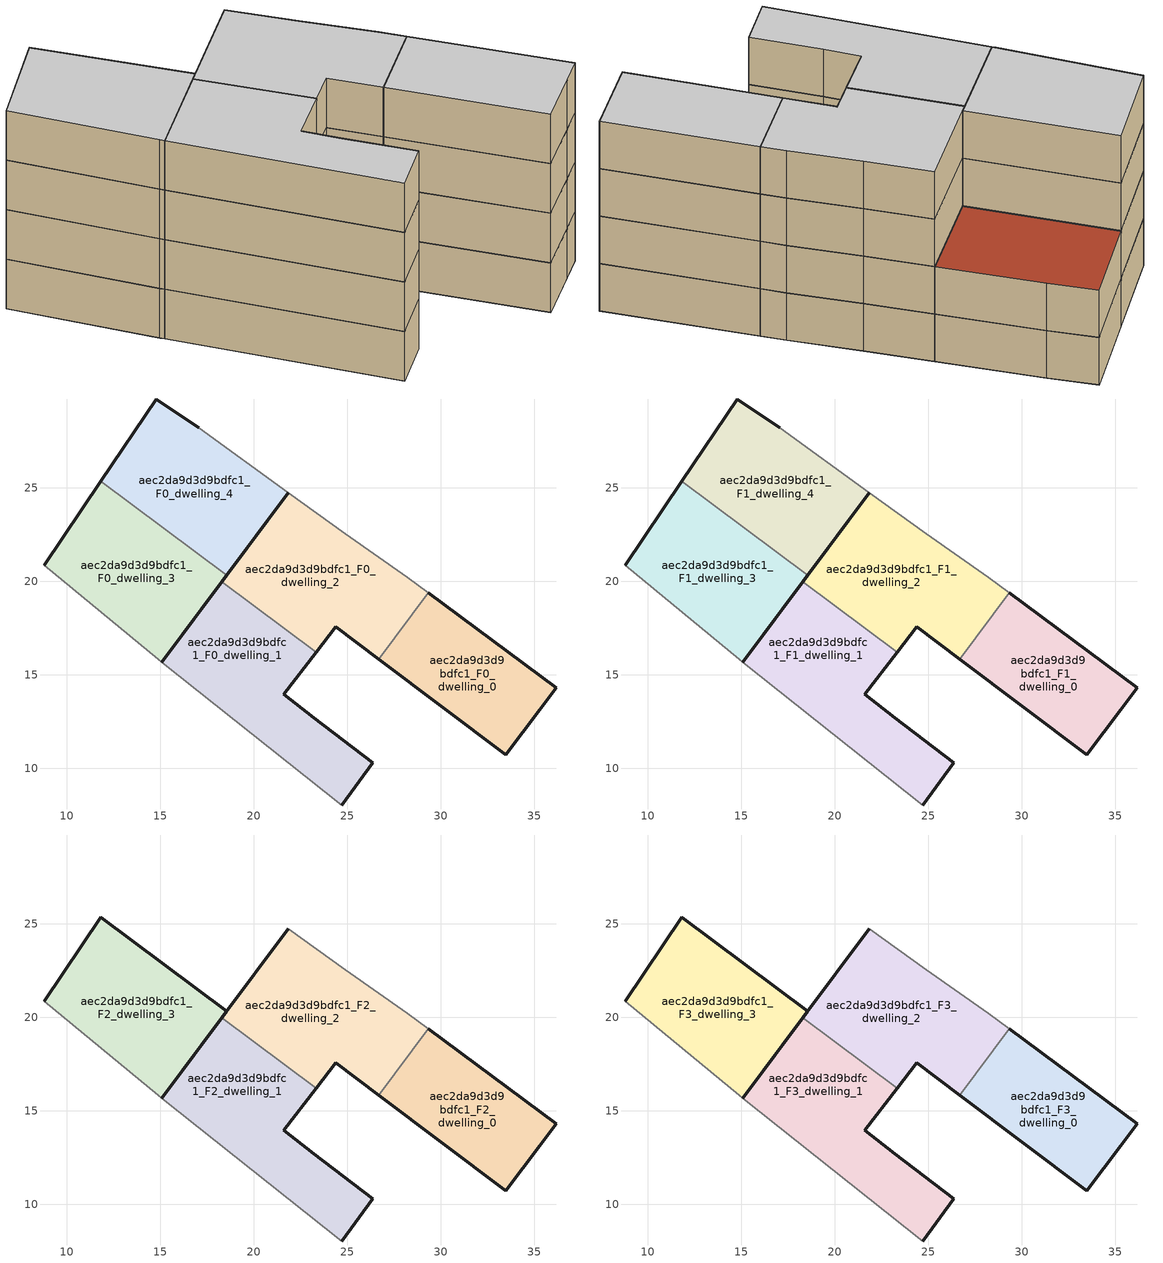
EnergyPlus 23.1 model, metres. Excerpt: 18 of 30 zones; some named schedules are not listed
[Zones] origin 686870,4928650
aec2da9d3d9bdfc1_F0_dwelling_0
 floor ground (EU_floor_Construction): 35.3,13.12 36.18,14.3 29.34,19.39 26.69,15.84 33.49,10.72 z0
 wall outside (EU_wall_Construction): 29.34,19.39 36.18,14.3 35.3,13.12 33.49,10.72 26.69,15.84 z0:3
 wall to aec2da9d3d9bdfc1_F0_dwelling_2 (EU_wall_Construction): 26.69,15.84 29.34,19.39 z0:3
aec2da9d3d9bdfc1_F0_dwelling_1
 floor ground (EU_floor_Construction): 24.72,8.03 26.36,10.3 23.2,12.69 21.62,13.97 23.33,16.22 18.29,19.97 15.09,15.67 z0
 wall outside (EU_wall_Construction): 15.09,15.67 18.29,19.97 / 23.33,16.22 21.62,13.97 23.2,12.69 26.36,10.3 24.72,8.03 z0:3
 wall adiabatic (EU_wall_Construction): 24.72,8.03 15.09,15.67 z0:3
 wall to aec2da9d3d9bdfc1_F0_dwelling_2 (EU_wall_Construction): 18.29,19.97 23.33,16.22 z0:3
aec2da9d3d9bdfc1_F0_dwelling_2
 floor ground (EU_floor_Construction): 26.69,15.84 29.34,19.39 28.22,20.23 24.91,22.54 21.85,24.75 18.29,19.97 23.33,16.22 24.38,17.58 z0
 wall outside (EU_wall_Construction): 26.69,15.84 24.38,17.58 23.33,16.22 / 18.29,19.97 21.85,24.75 z0:3
 wall adiabatic (EU_wall_Construction): 21.85,24.75 24.91,22.54 28.22,20.23 29.34,19.39 z0:3
aec2da9d3d9bdfc1_F0_dwelling_3
 floor ground (EU_floor_Construction): 15.09,15.67 18.56,20.33 11.81,25.36 8.8,20.87 14.9,15.82 z0
 wall outside (EU_wall_Construction): 8.8,20.87 11.81,25.36 / 18.56,20.33 15.09,15.67 z0:3
 wall adiabatic (EU_wall_Construction): 15.09,15.67 14.9,15.82 8.8,20.87 z0:3
 wall to aec2da9d3d9bdfc1_F0_dwelling_4 (EU_wall_Construction): 11.81,25.36 18.56,20.33 z0:3
aec2da9d3d9bdfc1_F0_dwelling_4
 floor ground (EU_floor_Construction): 18.56,20.33 21.85,24.75 17.06,28.22 14.77,29.76 11.81,25.36 z0
 wall outside (EU_wall_Construction): 11.81,25.36 14.77,29.76 17.06,28.22 / 21.85,24.75 18.56,20.33 z0:3
 wall adiabatic (EU_wall_Construction): 17.06,28.22 21.85,24.75 z0:3
aec2da9d3d9bdfc1_F1_dwelling_0
 floor to aec2da9d3d9bdfc1_F0_dwelling_0 (EU_floor_Construction): 35.3,13.12 36.18,14.3 29.34,19.39 26.69,15.84 33.49,10.72 z3
 wall outside (EU_wall_Construction): 29.34,19.39 36.18,14.3 35.3,13.12 33.49,10.72 26.69,15.84 z3:6
 wall to aec2da9d3d9bdfc1_F1_dwelling_2 (EU_wall_Construction): 26.69,15.84 29.34,19.39 z3:6
aec2da9d3d9bdfc1_F1_dwelling_1
 floor to aec2da9d3d9bdfc1_F0_dwelling_1 (EU_floor_Construction): 24.72,8.03 26.36,10.3 23.2,12.69 21.62,13.97 23.33,16.22 18.29,19.97 15.09,15.67 z3
 wall outside (EU_wall_Construction): 15.09,15.67 18.29,19.97 / 23.33,16.22 21.62,13.97 23.2,12.69 26.36,10.3 24.72,8.03 z3:6
 wall adiabatic (EU_wall_Construction): 24.72,8.03 15.09,15.67 z3:6
 wall to aec2da9d3d9bdfc1_F1_dwelling_2 (EU_wall_Construction): 18.29,19.97 23.33,16.22 z3:6
aec2da9d3d9bdfc1_F1_dwelling_2
 floor to aec2da9d3d9bdfc1_F0_dwelling_2 (EU_floor_Construction): 26.69,15.84 29.34,19.39 28.22,20.23 24.91,22.54 21.85,24.75 18.29,19.97 23.33,16.22 24.38,17.58 z3
 wall outside (EU_wall_Construction): 26.69,15.84 24.38,17.58 23.33,16.22 / 18.29,19.97 21.85,24.75 z3:6
 wall adiabatic (EU_wall_Construction): 21.85,24.75 24.91,22.54 28.22,20.23 29.34,19.39 z3:6
aec2da9d3d9bdfc1_F1_dwelling_3
 floor to aec2da9d3d9bdfc1_F0_dwelling_3 (EU_floor_Construction): 15.09,15.67 18.56,20.33 11.81,25.36 8.8,20.87 14.9,15.82 z3
 wall outside (EU_wall_Construction): 8.8,20.87 11.81,25.36 / 18.56,20.33 15.09,15.67 z3:6
 wall adiabatic (EU_wall_Construction): 15.09,15.67 14.9,15.82 8.8,20.87 z3:6
 wall to aec2da9d3d9bdfc1_F1_dwelling_4 (EU_wall_Construction): 11.81,25.36 18.56,20.33 z3:6
aec2da9d3d9bdfc1_F1_dwelling_4
 floor to aec2da9d3d9bdfc1_F0_dwelling_4 (EU_floor_Construction): 18.56,20.33 21.85,24.75 17.06,28.22 14.77,29.76 11.81,25.36 z3
 wall outside (EU_wall_Construction): 11.81,25.36 14.77,29.76 17.06,28.22 / 21.85,24.75 18.56,20.33 z3:6
 wall adiabatic (EU_wall_Construction): 17.06,28.22 21.85,24.75 z3:6
 roof outside (EU_roof_Construction): 21.85,24.75 18.56,20.33 11.81,25.36 14.77,29.76 17.06,28.22 z6
aec2da9d3d9bdfc1_F2_dwelling_0
 floor to aec2da9d3d9bdfc1_F1_dwelling_0 (EU_floor_Construction): 35.3,13.12 36.18,14.3 29.34,19.39 26.69,15.84 33.49,10.72 z6
 wall outside (EU_wall_Construction): 29.34,19.39 36.18,14.3 35.3,13.12 33.49,10.72 26.69,15.84 z6:9
 wall to aec2da9d3d9bdfc1_F2_dwelling_2 (EU_wall_Construction): 26.69,15.84 29.34,19.39 z6:9
aec2da9d3d9bdfc1_F2_dwelling_1
 floor to aec2da9d3d9bdfc1_F1_dwelling_1 (EU_floor_Construction): 24.72,8.03 26.36,10.3 23.2,12.69 21.62,13.97 23.33,16.22 18.29,19.97 15.09,15.67 z6
 wall outside (EU_wall_Construction): 15.09,15.67 18.29,19.97 / 23.33,16.22 21.62,13.97 23.2,12.69 26.36,10.3 24.72,8.03 z6:9
 wall adiabatic (EU_wall_Construction): 24.72,8.03 15.09,15.67 z6:9
 wall to aec2da9d3d9bdfc1_F2_dwelling_2 (EU_wall_Construction): 18.29,19.97 23.33,16.22 z6:9
aec2da9d3d9bdfc1_F2_dwelling_2
 floor to aec2da9d3d9bdfc1_F1_dwelling_2 (EU_floor_Construction): 26.69,15.84 29.34,19.39 28.22,20.23 24.91,22.54 21.85,24.75 18.29,19.97 23.33,16.22 24.38,17.58 z6
 wall outside (EU_wall_Construction): 26.69,15.84 24.38,17.58 23.33,16.22 / 18.29,19.97 21.85,24.75 z6:9
 wall adiabatic (EU_wall_Construction): 21.85,24.75 24.91,22.54 28.22,20.23 29.34,19.39 z6:9
aec2da9d3d9bdfc1_F2_dwelling_3
 floor to aec2da9d3d9bdfc1_F1_dwelling_3 (EU_floor_Construction): 15.09,15.67 18.56,20.33 11.81,25.36 8.8,20.87 14.9,15.82 z6
 wall outside (EU_wall_Construction): 8.8,20.87 11.81,25.36 18.56,20.33 15.09,15.67 z6:9
 wall adiabatic (EU_wall_Construction): 15.09,15.67 14.9,15.82 8.8,20.87 z6:9
aec2da9d3d9bdfc1_F3_dwelling_0
 floor to aec2da9d3d9bdfc1_F2_dwelling_0 (EU_floor_Construction): 35.3,13.12 36.18,14.3 29.34,19.39 26.69,15.84 33.49,10.72 z9
 wall outside (EU_wall_Construction): 29.34,19.39 36.18,14.3 35.3,13.12 33.49,10.72 26.69,15.84 z9:12
 wall to aec2da9d3d9bdfc1_F3_dwelling_2 (EU_wall_Construction): 26.69,15.84 29.34,19.39 z9:12
 ceiling to aec2da9d3d9bdfc1_F4_dwelling_0 (EU_floor_Construction): 36.18,14.3 35.3,13.12 33.49,10.72 26.69,15.84 29.34,19.39 z12
aec2da9d3d9bdfc1_F3_dwelling_1
 floor to aec2da9d3d9bdfc1_F2_dwelling_1 (EU_floor_Construction): 24.72,8.03 26.36,10.3 23.2,12.69 21.62,13.97 23.33,16.22 18.29,19.97 15.09,15.67 z9
 wall outside (EU_wall_Construction): 15.09,15.67 18.29,19.97 / 23.33,16.22 21.62,13.97 23.2,12.69 26.36,10.3 24.72,8.03 z9:12
 wall adiabatic (EU_wall_Construction): 24.72,8.03 15.09,15.67 z9:12
 wall to aec2da9d3d9bdfc1_F3_dwelling_2 (EU_wall_Construction): 18.29,19.97 23.33,16.22 z9:12
 ceiling to aec2da9d3d9bdfc1_F4_dwelling_1 (EU_floor_Construction): 23.33,16.22 21.62,13.97 23.2,12.69 26.36,10.3 24.72,8.03 15.09,15.67 18.29,19.97 z12
aec2da9d3d9bdfc1_F3_dwelling_2
 floor to aec2da9d3d9bdfc1_F2_dwelling_2 (EU_floor_Construction): 26.69,15.84 29.34,19.39 28.22,20.23 24.91,22.54 21.85,24.75 18.29,19.97 23.33,16.22 24.38,17.58 z9
 wall outside (EU_wall_Construction): 26.69,15.84 24.38,17.58 23.33,16.22 / 18.29,19.97 21.85,24.75 z9:12
 wall adiabatic (EU_wall_Construction): 21.85,24.75 24.91,22.54 28.22,20.23 29.34,19.39 z9:12
 ceiling to aec2da9d3d9bdfc1_F4_dwelling_2 (EU_floor_Construction): 28.22,20.23 29.34,19.39 26.69,15.84 24.38,17.58 23.33,16.22 18.29,19.97 21.85,24.75 24.91,22.54 z12
aec2da9d3d9bdfc1_F3_dwelling_3
 floor to aec2da9d3d9bdfc1_F2_dwelling_3 (EU_floor_Construction): 15.09,15.67 18.56,20.33 11.81,25.36 8.8,20.87 14.9,15.82 z9
 wall outside (EU_wall_Construction): 8.8,20.87 11.81,25.36 18.56,20.33 15.09,15.67 z9:12
 wall adiabatic (EU_wall_Construction): 15.09,15.67 14.9,15.82 8.8,20.87 z9:12
 ceiling to aec2da9d3d9bdfc1_F4_dwelling_3 (EU_floor_Construction): 18.56,20.33 15.09,15.67 14.9,15.82 8.8,20.87 11.81,25.36 z12
[Building]
EU S2 Campaign: North Axis=0; Terrain=City; Solar Distribution=FullExterior
[Site:Location]
Bologna: Latitude=44.5; Longitude=11.25; Time Zone=1; Elevation=37
[SizingPeriod:WeatherFileDays]
AnnualSizingPeriod: Begin Month=1; Begin Day of Month=1; End Month=12; End Day of Month=31; Day of Week for Start Day=Monday; Use Weather File Daylight Saving Period=No; Use Weather File Rain and Snow Indicators=No
[MATERIAL]
EU_InternalMass_Material: Roughness=MediumRough; Thickness=0.1; Conductivity=1; Density=1800; Specific Heat=900; Thermal Absorptance=0.9; Solar Absorptance=0.7; Visible Absorptance=0.7
[MATERIAL:NOMASS] Roughness=MediumRough; Thermal Absorptance=0.9; Solar Absorptance=0.7; Visible Absorptance=0.7
Name | Thermal Resistance
EU_wall_NoMass | 0.779417
EU_roof_NoMass | 0.435466
EU_floor_NoMass | 0.588222
[CONSTRUCTION]
EU_wall_Construction: EU_wall_NoMass
EU_roof_Construction: EU_roof_NoMass
EU_floor_Construction: EU_floor_NoMass
EU_InternalMass_Construction: EU_InternalMass_Material
[ZONE] Type=1; Multiplier=1; Ceiling Height=autocalculate; Floor Area=autocalculate; Part of Total Floor Area=Yes
Name | Volume
aec2da9d3d9bdfc1_F0_dwelling_0 | 113.938
aec2da9d3d9bdfc1_F1_dwelling_0; aec2da9d3d9bdfc1_F2_dwelling_0; aec2da9d3d9bdfc1_F3_dwelling_0 | 113.939
aec2da9d3d9bdfc1_F0_dwelling_1; aec2da9d3d9bdfc1_F1_dwelling_1; aec2da9d3d9bdfc1_F2_dwelling_1; aec2da9d3d9bdfc1_F3_dwelling_1 | 152.012
aec2da9d3d9bdfc1_F0_dwelling_2 | 152.02
aec2da9d3d9bdfc1_F1_dwelling_2; aec2da9d3d9bdfc1_F2_dwelling_2; aec2da9d3d9bdfc1_F3_dwelling_2 | 152.022
aec2da9d3d9bdfc1_F0_dwelling_3; aec2da9d3d9bdfc1_F1_dwelling_3; aec2da9d3d9bdfc1_F2_dwelling_3; aec2da9d3d9bdfc1_F3_dwelling_3 | 139.334
aec2da9d3d9bdfc1_F0_dwelling_4; aec2da9d3d9bdfc1_F1_dwelling_4 | 139.312
[INTERNALMASS] Construction=EU_InternalMass_Construction
Name | Zone or ZoneList | Surface Area
aec2da9d3d9bdfc1_F0_dwelling_0_EU_InternalMass | aec2da9d3d9bdfc1_F0_dwelling_0 | 37.9797
aec2da9d3d9bdfc1_F0_dwelling_1_EU_InternalMass | aec2da9d3d9bdfc1_F0_dwelling_1 | 50.6751
aec2da9d3d9bdfc1_F0_dwelling_2_EU_InternalMass | aec2da9d3d9bdfc1_F0_dwelling_2 | 50.6779
aec2da9d3d9bdfc1_F0_dwelling_3_EU_InternalMass | aec2da9d3d9bdfc1_F0_dwelling_3 | 46.4452
aec2da9d3d9bdfc1_F0_dwelling_4_EU_InternalMass | aec2da9d3d9bdfc1_F0_dwelling_4 | 46.4381
aec2da9d3d9bdfc1_F1_dwelling_0_EU_InternalMass | aec2da9d3d9bdfc1_F1_dwelling_0 | 37.9797
aec2da9d3d9bdfc1_F1_dwelling_1_EU_InternalMass | aec2da9d3d9bdfc1_F1_dwelling_1 | 50.6751
aec2da9d3d9bdfc1_F1_dwelling_2_EU_InternalMass | aec2da9d3d9bdfc1_F1_dwelling_2 | 50.6779
aec2da9d3d9bdfc1_F1_dwelling_3_EU_InternalMass | aec2da9d3d9bdfc1_F1_dwelling_3 | 46.4452
aec2da9d3d9bdfc1_F1_dwelling_4_EU_InternalMass | aec2da9d3d9bdfc1_F1_dwelling_4 | 46.4381
aec2da9d3d9bdfc1_F2_dwelling_0_EU_InternalMass | aec2da9d3d9bdfc1_F2_dwelling_0 | 58.0536
aec2da9d3d9bdfc1_F2_dwelling_1_EU_InternalMass | aec2da9d3d9bdfc1_F2_dwelling_1 | 58.0539
aec2da9d3d9bdfc1_F2_dwelling_2_EU_InternalMass | aec2da9d3d9bdfc1_F2_dwelling_2 | 70.9279
aec2da9d3d9bdfc1_F2_dwelling_3_EU_InternalMass | aec2da9d3d9bdfc1_F2_dwelling_3 | 45.1747
aec2da9d3d9bdfc1_F3_dwelling_0_EU_InternalMass | aec2da9d3d9bdfc1_F3_dwelling_0 | 58.0536
aec2da9d3d9bdfc1_F3_dwelling_1_EU_InternalMass | aec2da9d3d9bdfc1_F3_dwelling_1 | 58.0539
aec2da9d3d9bdfc1_F3_dwelling_2_EU_InternalMass | aec2da9d3d9bdfc1_F3_dwelling_2 | 70.9279
aec2da9d3d9bdfc1_F3_dwelling_3_EU_InternalMass | aec2da9d3d9bdfc1_F3_dwelling_3 | 45.1747
[OTHEREQUIPMENT] Fuel Type=Electricity; Design Level Calculation Method=Watts/Area; Power per Zone Floor Area=1; Fraction Latent=0; Fraction Radiant=0; Fraction Lost=0; Carbon Dioxide Generation Rate=0; EndUse Subcategory=EU_Step8_InternalGains
Name | Zone or ZoneList or Space or SpaceList | Schedule
EU_Step8_InternalGain_aec2da9d3d9bdfc1_F0_dwelling_0_f000 | aec2da9d3d9bdfc1_F0_dwelling_0 | EU_Step8_GainSchedule_aec2da9d3d9bdfc1_F0_dwelling_0_f000
EU_Step8_InternalGain_aec2da9d3d9bdfc1_F0_dwelling_1_f000 | aec2da9d3d9bdfc1_F0_dwelling_1 | EU_Step8_GainSchedule_aec2da9d3d9bdfc1_F0_dwelling_1_f000
EU_Step8_InternalGain_aec2da9d3d9bdfc1_F0_dwelling_2_f000 | aec2da9d3d9bdfc1_F0_dwelling_2 | EU_Step8_GainSchedule_aec2da9d3d9bdfc1_F0_dwelling_2_f000
EU_Step8_InternalGain_aec2da9d3d9bdfc1_F0_dwelling_3_f000 | aec2da9d3d9bdfc1_F0_dwelling_3 | EU_Step8_GainSchedule_aec2da9d3d9bdfc1_F0_dwelling_3_f000
EU_Step8_InternalGain_aec2da9d3d9bdfc1_F0_dwelling_4_f000 | aec2da9d3d9bdfc1_F0_dwelling_4 | EU_Step8_GainSchedule_aec2da9d3d9bdfc1_F0_dwelling_4_f000
EU_Step8_InternalGain_aec2da9d3d9bdfc1_F1_dwelling_0_f000 | aec2da9d3d9bdfc1_F1_dwelling_0 | EU_Step8_GainSchedule_aec2da9d3d9bdfc1_F1_dwelling_0_f000
EU_Step8_InternalGain_aec2da9d3d9bdfc1_F1_dwelling_1_f000 | aec2da9d3d9bdfc1_F1_dwelling_1 | EU_Step8_GainSchedule_aec2da9d3d9bdfc1_F1_dwelling_1_f000
EU_Step8_InternalGain_aec2da9d3d9bdfc1_F1_dwelling_2_f000 | aec2da9d3d9bdfc1_F1_dwelling_2 | EU_Step8_GainSchedule_aec2da9d3d9bdfc1_F1_dwelling_2_f000
EU_Step8_InternalGain_aec2da9d3d9bdfc1_F1_dwelling_3_f000 | aec2da9d3d9bdfc1_F1_dwelling_3 | EU_Step8_GainSchedule_aec2da9d3d9bdfc1_F1_dwelling_3_f000
EU_Step8_InternalGain_aec2da9d3d9bdfc1_F1_dwelling_4_f000 | aec2da9d3d9bdfc1_F1_dwelling_4 | EU_Step8_GainSchedule_aec2da9d3d9bdfc1_F1_dwelling_4_f000
EU_Step8_InternalGain_aec2da9d3d9bdfc1_F2_dwelling_0_f000 | aec2da9d3d9bdfc1_F2_dwelling_0 | EU_Step8_GainSchedule_aec2da9d3d9bdfc1_F2_dwelling_0_f000
EU_Step8_InternalGain_aec2da9d3d9bdfc1_F2_dwelling_1_f000 | aec2da9d3d9bdfc1_F2_dwelling_1 | EU_Step8_GainSchedule_aec2da9d3d9bdfc1_F2_dwelling_1_f000
EU_Step8_InternalGain_aec2da9d3d9bdfc1_F2_dwelling_2_f000 | aec2da9d3d9bdfc1_F2_dwelling_2 | EU_Step8_GainSchedule_aec2da9d3d9bdfc1_F2_dwelling_2_f000
EU_Step8_InternalGain_aec2da9d3d9bdfc1_F2_dwelling_3_f000 | aec2da9d3d9bdfc1_F2_dwelling_3 | EU_Step8_GainSchedule_aec2da9d3d9bdfc1_F2_dwelling_3_f000
EU_Step8_InternalGain_aec2da9d3d9bdfc1_F3_dwelling_0_f000 | aec2da9d3d9bdfc1_F3_dwelling_0 | EU_Step8_GainSchedule_aec2da9d3d9bdfc1_F3_dwelling_0_f000
EU_Step8_InternalGain_aec2da9d3d9bdfc1_F3_dwelling_1_f000 | aec2da9d3d9bdfc1_F3_dwelling_1 | EU_Step8_GainSchedule_aec2da9d3d9bdfc1_F3_dwelling_1_f000
EU_Step8_InternalGain_aec2da9d3d9bdfc1_F3_dwelling_2_f000 | aec2da9d3d9bdfc1_F3_dwelling_2 | EU_Step8_GainSchedule_aec2da9d3d9bdfc1_F3_dwelling_2_f000
EU_Step8_InternalGain_aec2da9d3d9bdfc1_F3_dwelling_3_f000 | aec2da9d3d9bdfc1_F3_dwelling_3 | EU_Step8_GainSchedule_aec2da9d3d9bdfc1_F3_dwelling_3_f000
[ZONEVENTILATION:DESIGNFLOWRATE] Schedule=EU_AlwaysOn; Design Flow Rate Calculation Method=AirChanges/Hour; Air Changes per Hour=0.712058; Ventilation Type=Natural; Fan Pressure Rise=0; Fan Total Efficiency=1; Constant Term Coefficient=1; Temperature Term Coefficient=0; Velocity Term Coefficient=0; Velocity Squared Term Coefficient=0; Minimum Indoor Temperature=-100; Maximum Indoor Temperature=100; Delta Temperature=-100; Minimum Outdoor Temperature=-100; Maximum Outdoor Temperature=100; Maximum Wind Speed=40
Name | Zone or ZoneList or Space or SpaceList
EU_ConstantAir_aec2da9d3d9bdfc1_F0_dwelling_0 | aec2da9d3d9bdfc1_F0_dwelling_0
EU_ConstantAir_aec2da9d3d9bdfc1_F0_dwelling_1 | aec2da9d3d9bdfc1_F0_dwelling_1
EU_ConstantAir_aec2da9d3d9bdfc1_F0_dwelling_2 | aec2da9d3d9bdfc1_F0_dwelling_2
EU_ConstantAir_aec2da9d3d9bdfc1_F0_dwelling_3 | aec2da9d3d9bdfc1_F0_dwelling_3
EU_ConstantAir_aec2da9d3d9bdfc1_F0_dwelling_4 | aec2da9d3d9bdfc1_F0_dwelling_4
EU_ConstantAir_aec2da9d3d9bdfc1_F1_dwelling_0 | aec2da9d3d9bdfc1_F1_dwelling_0
EU_ConstantAir_aec2da9d3d9bdfc1_F1_dwelling_1 | aec2da9d3d9bdfc1_F1_dwelling_1
EU_ConstantAir_aec2da9d3d9bdfc1_F1_dwelling_2 | aec2da9d3d9bdfc1_F1_dwelling_2
EU_ConstantAir_aec2da9d3d9bdfc1_F1_dwelling_3 | aec2da9d3d9bdfc1_F1_dwelling_3
EU_ConstantAir_aec2da9d3d9bdfc1_F1_dwelling_4 | aec2da9d3d9bdfc1_F1_dwelling_4
EU_ConstantAir_aec2da9d3d9bdfc1_F2_dwelling_0 | aec2da9d3d9bdfc1_F2_dwelling_0
EU_ConstantAir_aec2da9d3d9bdfc1_F2_dwelling_1 | aec2da9d3d9bdfc1_F2_dwelling_1
EU_ConstantAir_aec2da9d3d9bdfc1_F2_dwelling_2 | aec2da9d3d9bdfc1_F2_dwelling_2
EU_ConstantAir_aec2da9d3d9bdfc1_F2_dwelling_3 | aec2da9d3d9bdfc1_F2_dwelling_3
EU_ConstantAir_aec2da9d3d9bdfc1_F3_dwelling_0 | aec2da9d3d9bdfc1_F3_dwelling_0
EU_ConstantAir_aec2da9d3d9bdfc1_F3_dwelling_1 | aec2da9d3d9bdfc1_F3_dwelling_1
EU_ConstantAir_aec2da9d3d9bdfc1_F3_dwelling_2 | aec2da9d3d9bdfc1_F3_dwelling_2
EU_ConstantAir_aec2da9d3d9bdfc1_F3_dwelling_3 | aec2da9d3d9bdfc1_F3_dwelling_3
[HVACTEMPLATE:THERMOSTAT] Constant Heating Setpoint=20; Constant Cooling Setpoint=50
EU_HeatOnly_aec2da9d3d9bdfc1_F0_dwelling_0; EU_HeatOnly_aec2da9d3d9bdfc1_F0_dwelling_1; EU_HeatOnly_aec2da9d3d9bdfc1_F0_dwelling_2; EU_HeatOnly_aec2da9d3d9bdfc1_F0_dwelling_3; EU_HeatOnly_aec2da9d3d9bdfc1_F0_dwelling_4; EU_HeatOnly_aec2da9d3d9bdfc1_F1_dwelling_0; EU_HeatOnly_aec2da9d3d9bdfc1_F1_dwelling_1; EU_HeatOnly_aec2da9d3d9bdfc1_F1_dwelling_2; EU_HeatOnly_aec2da9d3d9bdfc1_F1_dwelling_3; EU_HeatOnly_aec2da9d3d9bdfc1_F1_dwelling_4; EU_HeatOnly_aec2da9d3d9bdfc1_F2_dwelling_0; EU_HeatOnly_aec2da9d3d9bdfc1_F2_dwelling_1; EU_HeatOnly_aec2da9d3d9bdfc1_F2_dwelling_2; EU_HeatOnly_aec2da9d3d9bdfc1_F2_dwelling_3; EU_HeatOnly_aec2da9d3d9bdfc1_F3_dwelling_0; EU_HeatOnly_aec2da9d3d9bdfc1_F3_dwelling_1; EU_HeatOnly_aec2da9d3d9bdfc1_F3_dwelling_2; EU_HeatOnly_aec2da9d3d9bdfc1_F3_dwelling_3; EU_HeatOnly_aec2da9d3d9bdfc1_F4_dwelling_0; EU_HeatOnly_aec2da9d3d9bdfc1_F4_dwelling_1; EU_HeatOnly_aec2da9d3d9bdfc1_F4_dwelling_2; EU_HeatOnly_aec2da9d3d9bdfc1_F4_dwelling_3; EU_HeatOnly_aec2da9d3d9bdfc1_F5_dwelling_0; EU_HeatOnly_aec2da9d3d9bdfc1_F5_dwelling_1; EU_HeatOnly_aec2da9d3d9bdfc1_F5_dwelling_2
